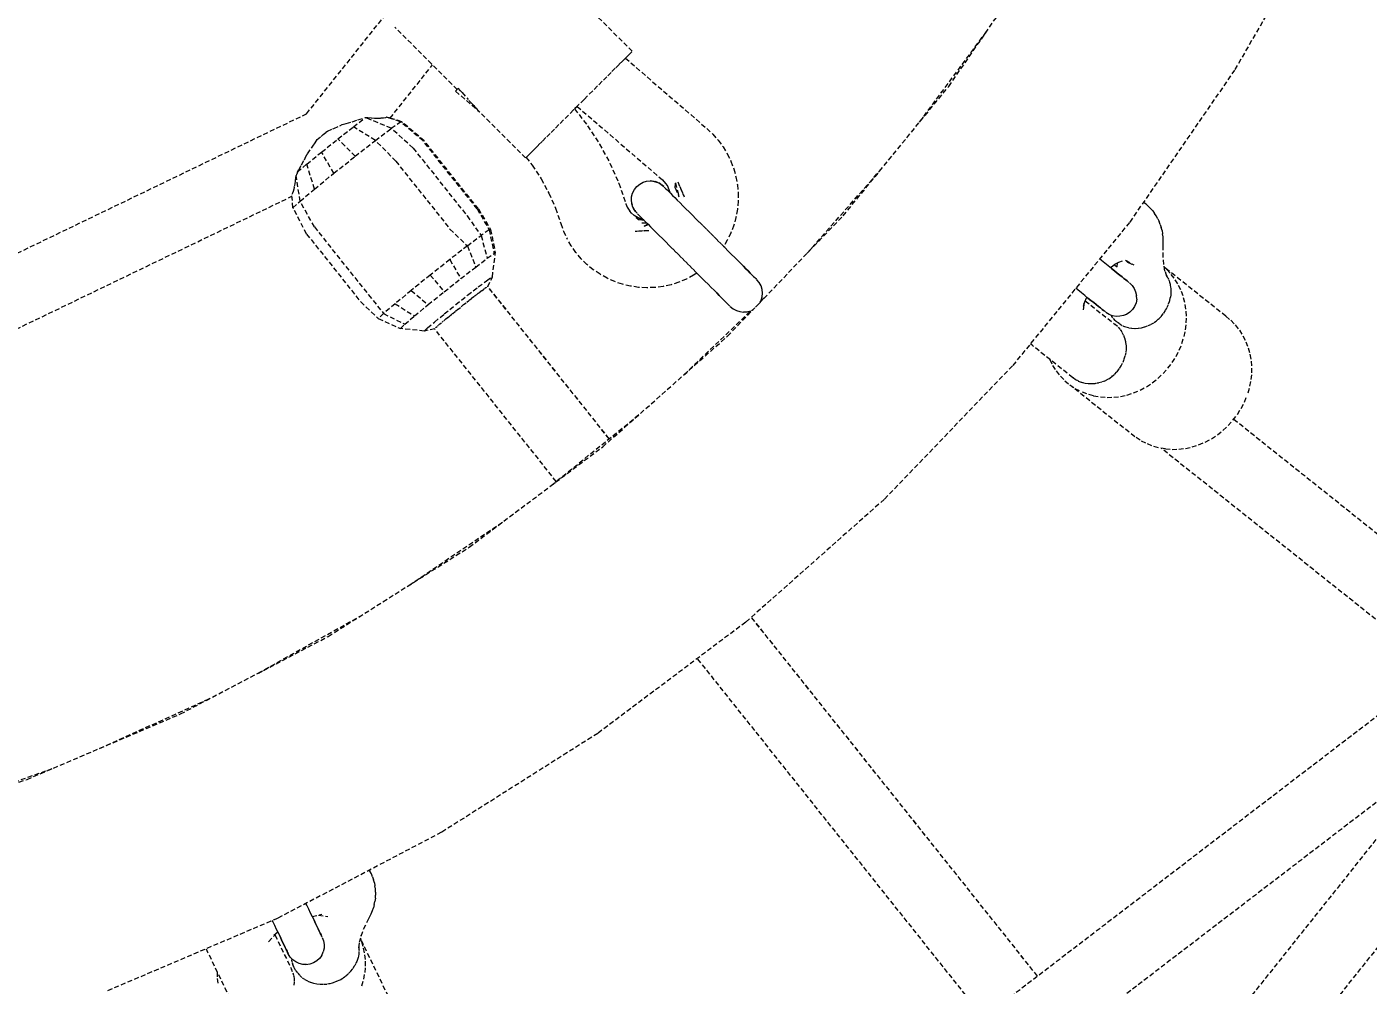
# Model space of a CAD drawing. Header units: millimetres. Extents: x -3111 to 2953, y -2449 to 2811.
# Drawn here: x 517.4 to 872.5, y -386.1 to -132.5 of the extents above; entities that cross this region are included whole.
import ezdxf

# ---------------------------------------------------------------- set-up
doc = ezdxf.new("R2010")
doc.units = ezdxf.units.MM
doc.linetypes.add('HIDDEN', pattern=[1.905, 1.27, -0.635])
for name, color, linetype in [('DIKOM_ЗОНА', 90, 'Continuous'), ('DIKOM_ОБЪЕКТ', 7, 'Continuous'), ('DIKOM_РАЗМЕР_ОБЪЕКТА', 7, 'Continuous')]:
    doc.layers.add(name, color=color, linetype=linetype)
doc.styles.add('style1', font='arialbd.ttf', dxfattribs={"width": 0.8})
doc.dimstyles.new('1-50', dxfattribs={"dimtxt": 300, "dimasz": 200, "dimexe": 100, "dimexo": 0, "dimgap": 100, "dimtad": 1, "dimtxsty": 'style1', "dimcen": 200, "dimclrd": 7, "dimclre": 7, "dimclrt": 7, "dimadec": 1, "dimazin": 2, "dimtfac": 1, "dimtmove": 0, "dimatfit": 2, "dimfxl": 0, "dimlwd": 25, "dimlwe": 18, "dimarcsym": 0})

# ---------------------------------------------------------------- blocks, each defined once
blk = doc.blocks.new('*D0')
at = {"layer": 'Defpoints', "color": 0, "transparency": 16777216}
for p in [(1362.98, 623.05), (-717.19, -260.39)]:
    blk.add_point(p, dxfattribs=at)
at = {"layer": 'DIKOM_РАЗМЕР_ОБЪЕКТА', "color": 7, "lineweight": 25, "transparency": 16777216}
for p, q in [((1362.98, 623.05), (2780.32, 1224.99)), ((-533.11, -182.21), (1178.9, 544.87))]:
    blk.add_line(p, q, dxfattribs=at)
at = {"layer": 'DIKOM_РАЗМЕР_ОБЪЕКТА', "color": 7, "transparency": 16777216}
for points in [[(1165.87, 575.55), (1191.93, 514.19), (1362.98, 623.05)], [(-546.14, -151.53), (-520.08, -212.89), (-717.19, -260.39)]]:
    blk.add_solid(points, dxfattribs=at)
at = {"layer": 'DIKOM_РАЗМЕР_ОБЪЕКТА', "color": 7, "transparency": 16777216, "insert": (2050.93, 1228.64), "char_height": 300, "attachment_point": 5, "rotation": 23.0107, "style": 'style1'}
blk.add_mtext('{\\fArial|b0|i0|c204|p34;\\H1.16667x;∅2260}', dxfattribs=at)

msp = doc.modelspace()

# ---------------------------------------------------------------- linework, layer by layer
at = {"layer": 'DIKOM_ЗОНА', "color": 3, "lineweight": 15}
msp.add_circle((322.894, 181.327), 2629.975, dxfattribs=at)
at = {"layer": 'DIKOM_ОБЪЕКТ', "color": 7, "linetype": 'HIDDEN', "lineweight": 15}
for p, q in [((861.698, -101.459), (837.196, -143.897)), ((677.685, -138.952), (643.037, -104.304)), ((761.477, -148.246), (786.574, -111.886)), ((591.476, -155.464), (621.602, -117.688)), ((631.323, -149.044), (614.809, -132.531)), ((753.75, -157.709), (771.65, -133.507)), ((674.268, -142.37), (675.079, -141.558)), ((675.079, -141.558), (675.802, -140.835)), ((675.802, -140.835), (676.426, -140.212)), ((675.879, -140.759), (676.426, -140.212)), ((675.879, -140.759), (697.435, -159.365)), ((676.426, -140.212), (676.935, -139.701)), ((676.426, -140.212), (676.935, -139.701)), ((676.935, -139.701), (677.316, -139.321)), ((676.935, -139.701), (677.316, -139.321)), ((677.316, -139.321), (677.562, -139.075)), ((677.316, -139.321), (677.562, -139.075)), ((613.571, -156.628), (624.811, -142.533)), ((670.042, -146.595), (671.196, -145.441)), ((671.196, -145.441), (672.304, -144.333)), ((672.304, -144.333), (673.337, -143.3)), ((673.337, -143.3), (674.268, -142.37)), ((837.196, -143.897), (809.358, -184.227)), ((630.921, -149.509), (631.252, -149.127)), ((631.091, -149.312), (631.271, -149.104)), ((631.271, -149.104), (631.513, -148.824)), ((631.271, -149.104), (631.456, -148.89)), ((632.238, -149.419), (631.597, -148.727)), ((666.323, -150.314), (667.617, -149.02)), ((667.617, -149.02), (668.856, -147.781)), ((668.856, -147.781), (670.042, -146.595)), ((733.535, -182.469), (761.477, -148.246)), ((630.921, -149.509), (637.254, -154.976)), ((630.975, -149.447), (631.166, -149.225)), ((630.975, -149.447), (631.165, -149.227)), ((632.412, -149.608), (632.239, -149.419)), ((632.645, -149.871), (632.414, -149.609)), ((632.645, -149.871), (633.879, -151.269)), ((633.88, -151.269), (634.272, -151.717)), ((635.317, -152.859), (634.368, -151.844)), ((664.974, -151.663), (663.571, -153.066)), ((664.974, -151.663), (666.323, -150.314)), ((430.761, -232.861), (591.476, -155.464)), ((635.755, -153.329), (635.318, -152.86)), ((635.755, -153.329), (635.928, -153.515)), ((635.928, -153.515), (636.357, -154.014)), ((636.358, -154.015), (636.65, -154.365)), ((649.458, -167.18), (636.639, -154.361)), ((660.82, -155.818), (659.526, -157.111)), ((662.168, -154.469), (660.82, -155.818)), ((663.571, -153.066), (662.168, -154.469)), ((663.116, -153.521), (662.435, -154.202)), ((662.435, -154.202), (665.869, -158.646)), ((663.116, -153.521), (685.674, -172.991)), ((596.998, -160.037), (598.44, -159.44)), ((598.441, -159.439), (598.666, -159.338)), ((598.666, -159.338), (600.176, -158.659)), ((599.767, -162.136), (603.859, -158.936)), ((600.226, -158.636), (600.915, -158.304)), ((600.915, -158.304), (601.919, -158.047)), ((601.968, -158.035), (603.477, -157.606)), ((603.533, -157.59), (605.011, -157.129)), ((603.859, -158.936), (607.085, -156.487)), ((609.678, -162.531), (603.859, -158.936)), ((605.07, -157.11), (606.51, -156.622)), ((606.885, -156.486), (607.16, -156.434)), ((613.894, -159.33), (607.085, -156.487)), ((607.16, -156.434), (607.655, -156.494)), ((607.695, -156.498), (608.572, -156.575)), ((608.606, -156.578), (609.443, -156.62)), ((609.494, -156.621), (610.281, -156.626)), ((609.678, -162.531), (613.894, -159.33)), ((610.296, -156.626), (611.032, -156.597)), ((611.08, -156.594), (611.764, -156.532)), ((611.797, -156.528), (612.42, -156.434)), ((612.42, -156.434), (612.653, -156.381)), ((616.338, -157.596), (612.653, -156.381)), ((612.861, -156.443), (612.658, -156.382)), ((613.162, -156.53), (612.88, -156.448)), ((613.381, -156.59), (613.176, -156.534)), ((616.636, -157.594), (613.594, -156.6)), ((613.894, -159.33), (616.338, -157.596)), ((619.654, -164.554), (613.894, -159.33)), ((616.338, -157.596), (616.636, -157.594)), ((622.299, -162.678), (616.338, -157.596)), ((622.622, -162.676), (616.636, -157.594)), ((657.101, -159.536), (655.946, -160.691)), ((658.287, -158.35), (657.101, -159.536)), ((659.526, -157.111), (658.287, -158.35)), ((665.869, -158.646), (669.024, -163.49)), ((697.435, -159.365), (699.01, -160.854)), ((593.152, -164.017), (593.739, -163.175)), ((593.739, -163.175), (594.296, -162.322)), ((594.296, -162.322), (595.174, -161.545)), ((595.279, -161.452), (595.826, -160.945)), ((595.433, -165.598), (599.767, -162.136)), ((595.826, -160.945), (596.54, -160.401)), ((596.557, -160.387), (596.998, -160.037)), ((604.329, -166.713), (599.767, -162.136)), ((604.329, -166.713), (609.678, -162.531)), ((615.09, -168.02), (609.678, -162.531)), ((636.635, -180.654), (622.299, -162.678)), ((636.957, -180.652), (622.622, -162.676)), ((653.806, -162.832), (652.875, -163.762)), ((654.839, -161.799), (653.806, -162.832)), ((655.946, -160.691), (654.839, -161.799)), ((699.01, -160.854), (700.445, -162.479)), ((700.445, -162.479), (701.727, -164.227)), ((591.076, -167.238), (591.559, -166.297)), ((591.516, -168.796), (595.433, -165.598)), ((591.581, -166.253), (591.681, -166.046)), ((591.681, -166.046), (592.702, -164.663)), ((592.731, -164.622), (593.152, -164.017)), ((598.664, -171.238), (595.433, -165.598)), ((598.664, -171.238), (604.329, -166.713)), ((619.654, -164.554), (633.99, -182.531)), ((649.826, -166.811), (649.581, -167.057)), ((650.207, -166.43), (649.826, -166.811)), ((650.717, -165.92), (650.207, -166.43)), ((651.341, -165.296), (650.717, -165.92)), ((652.063, -164.574), (651.341, -165.296)), ((652.875, -163.762), (652.063, -164.574)), ((669.024, -163.49), (671.78, -168.572)), ((701.727, -164.227), (702.846, -166.083)), ((702.846, -166.083), (703.793, -168.033)), ((589.023, -170.898), (591.516, -168.796)), ((589.023, -170.897), (589.359, -170.342)), ((589.391, -170.286), (590.114, -169.03)), ((590.143, -168.978), (590.849, -167.681)), ((590.874, -167.632), (591.076, -167.238)), ((593.544, -175.419), (591.516, -168.796)), ((615.09, -168.02), (629.426, -185.996)), ((649.613, -167.024), (651.192, -169.068)), ((651.192, -169.068), (653.558, -172.7)), ((671.78, -168.572), (674.118, -173.86)), ((703.793, -168.033), (704.56, -170.06)), ((704.56, -170.06), (705.141, -172.147)), ((724.02, -192.375), (743.756, -169.951)), ((588.408, -174.035), (588.535, -173.285)), ((588.542, -173.238), (588.646, -172.431)), ((588.649, -172.398), (588.703, -171.837)), ((588.83, -171.497), (588.703, -171.837)), ((589.749, -178.617), (588.703, -171.837)), ((589.023, -170.898), (588.848, -171.443)), ((593.544, -175.419), (598.664, -171.238)), ((653.558, -172.7), (655.624, -176.51)), ((674.118, -173.86), (676.015, -179.285)), ((679.682, -174.082), (680.548, -173.619)), ((680.548, -173.619), (681.487, -173.335)), ((681.487, -173.335), (682.464, -173.239)), ((683.484, -173.38), (682.464, -173.239)), ((682.464, -173.239), (683.754, -173.409)), ((683.484, -173.38), (684.073, -173.559)), ((684.421, -173.664), (683.754, -173.409)), ((683.754, -173.409), (684.421, -173.664)), ((684.421, -173.664), (684.956, -173.95)), ((684.421, -173.664), (684.73, -173.784)), ((685.284, -174.125), (684.73, -173.784)), ((684.73, -173.784), (685.284, -174.125)), ((685.674, -172.991), (686.111, -173.434)), ((685.704, -172.955), (686.908, -174.372)), ((686.52, -173.916), (686.91, -174.466)), ((689.072, -175.119), (689.141, -173.754)), ((689.141, -173.754), (690.051, -177.451)), ((689.733, -173.45), (690.265, -174.726)), ((689.733, -173.45), (691.448, -177.437)), ((705.141, -172.147), (705.532, -174.279)), ((440.76, -248.024), (587.587, -177.316)), ((587.687, -176.533), (587.542, -176.813)), ((587.856, -180.347), (587.542, -176.817)), ((587.883, -176.045), (587.687, -176.533)), ((588.075, -175.452), (587.893, -176.02)), ((588.197, -174.985), (588.084, -175.422)), ((588.197, -174.985), (588.249, -174.786)), ((588.257, -174.752), (588.404, -174.059)), ((589.749, -178.617), (593.544, -175.419)), ((655.624, -176.51), (657.377, -180.474)), ((677.467, -178.501), (677.522, -177.457)), ((677.522, -177.457), (677.792, -176.447)), ((677.792, -176.447), (678.267, -175.516)), ((678.267, -175.516), (678.925, -174.703)), ((678.925, -174.703), (679.682, -174.082)), ((685.284, -174.125), (685.746, -174.505)), ((685.284, -174.125), (685.607, -174.353)), ((686.039, -174.747), (685.607, -174.353)), ((685.607, -174.353), (686.039, -174.747)), ((686.343, -175.05), (686.153, -174.861)), ((686.153, -174.861), (686.343, -175.05)), ((686.606, -175.314), (686.343, -175.05)), ((686.343, -175.05), (686.606, -175.314)), ((686.606, -175.314), (686.942, -175.65)), ((686.606, -175.314), (686.942, -175.65)), ((686.908, -174.372), (687.624, -176.087)), ((686.91, -174.466), (687.159, -174.973)), ((687.349, -176.057), (686.942, -175.65)), ((686.942, -175.65), (687.349, -176.057)), ((687.626, -176.334), (687.349, -176.057)), ((687.349, -176.057), (687.823, -176.531)), ((687.405, -175.562), (687.616, -176.255)), ((687.823, -176.531), (688.363, -177.071)), ((688.363, -177.071), (688.965, -177.672)), ((689.072, -175.119), (690.051, -177.451)), ((690.265, -174.726), (691.448, -177.437)), ((705.532, -174.279), (705.728, -176.437)), ((705.728, -176.437), (705.729, -178.604)), ((587.856, -180.347), (589.749, -178.617)), ((591.471, -187.304), (587.856, -180.347)), ((593.52, -185.431), (589.749, -178.617)), ((636.635, -180.654), (639.799, -186.21)), ((636.957, -180.652), (640.185, -186.117)), ((657.377, -180.474), (658.799, -184.541)), ((676.015, -179.285), (676.37, -180.181)), ((676.31, -180.166), (677.367, -181.695)), ((676.37, -180.181), (676.675, -180.694)), ((677.631, -179.533), (677.467, -178.501)), ((677.599, -179.249), (677.506, -178.274)), ((677.599, -179.249), (677.631, -179.533)), ((677.88, -180.187), (677.605, -179.269)), ((677.88, -180.187), (677.631, -179.533)), ((677.88, -180.187), (678.005, -180.509)), ((678.005, -180.509), (677.88, -180.187)), ((678.339, -181.051), (677.934, -180.289)), ((678.339, -181.051), (678.005, -180.509)), ((678.339, -181.051), (678.575, -181.386)), ((678.575, -181.386), (678.339, -181.051)), ((688.965, -177.672), (689.624, -178.331)), ((689.624, -178.331), (690.337, -179.045)), ((690.337, -179.045), (691.1, -179.807)), ((691.1, -179.807), (691.907, -180.615)), ((691.907, -180.615), (692.755, -181.462)), ((705.535, -180.761), (705.147, -182.893)), ((705.729, -178.604), (705.535, -180.761)), ((813.727, -179.403), (813.067, -178.937)), ((814.379, -179.987), (813.727, -179.403)), ((814.379, -179.987), (814.934, -180.538)), ((815.498, -181.175), (814.934, -180.538)), ((633.99, -182.531), (637.667, -187.712)), ((658.799, -184.541), (659.525, -186.583)), ((677.484, -181.749), (677.034, -181.213)), ((678.216, -182.379), (677.411, -181.662)), ((679.688, -183.216), (678.06, -182.32)), ((678.639, -182.639), (678.216, -182.379)), ((678.958, -181.808), (678.482, -181.226)), ((678.958, -181.808), (678.575, -181.386)), ((680.739, -183.589), (678.77, -182.958)), ((678.77, -182.958), (679.556, -183.579)), ((679.933, -183.25), (679.023, -182.85)), ((679.262, -182.112), (679.072, -181.922)), ((679.072, -181.922), (679.262, -182.112)), ((679.526, -182.376), (679.262, -182.112)), ((679.262, -182.112), (679.526, -182.376)), ((679.862, -182.712), (679.526, -182.376)), ((679.526, -182.376), (679.862, -182.712)), ((680.818, -183.667), (679.556, -183.579)), ((680.886, -183.735), (679.556, -183.579)), ((680.532, -183.382), (679.688, -183.216)), ((681.468, -184.318), (679.825, -184.464)), ((681.617, -184.466), (679.825, -184.464)), ((680.269, -183.119), (679.862, -182.712)), ((679.862, -182.712), (680.269, -183.119)), ((680.329, -183.342), (679.933, -183.25)), ((680.532, -183.382), (680.269, -183.119)), ((680.269, -183.119), (680.744, -183.594)), ((680.744, -183.594), (681.284, -184.134)), ((681.284, -184.134), (681.886, -184.736)), ((692.755, -181.462), (693.637, -182.344)), ((693.637, -182.344), (694.548, -183.255)), ((694.548, -183.255), (695.483, -184.19)), ((695.483, -184.19), (696.435, -185.143)), ((705.147, -182.893), (704.568, -184.983)), ((711.186, -205.736), (733.535, -182.469)), ((809.358, -184.227), (778.366, -222.185)), ((815.498, -181.175), (815.959, -181.829)), ((816.441, -182.521), (815.959, -181.829)), ((816.838, -183.265), (816.441, -182.521)), ((816.838, -183.265), (817.197, -184.001)), ((817.498, -184.775), (817.197, -184.001)), ((591.471, -187.304), (605.807, -205.28)), ((593.52, -185.431), (607.855, -203.408)), ((629.426, -185.996), (634.045, -190.443)), ((634.045, -190.443), (637.667, -187.712)), ((639.799, -186.21), (637.667, -187.712)), ((637.667, -187.712), (639.302, -193.723)), ((639.799, -186.21), (640.185, -186.117)), ((639.799, -186.21), (641.106, -192.453)), ((640.185, -186.117), (641.432, -192.375)), ((659.525, -186.583), (660.432, -188.551)), ((680.707, -186.435), (678.442, -186.645)), ((682.088, -186.49), (678.442, -186.645)), ((682.088, -186.49), (680.707, -186.435)), ((681.844, -184.693), (680.854, -185.186)), ((680.854, -185.186), (681.97, -184.819)), ((681.886, -184.736), (682.546, -185.396)), ((682.546, -185.396), (683.26, -186.109)), ((683.26, -186.109), (684.023, -186.873)), ((684.023, -186.873), (684.831, -187.681)), ((684.831, -187.681), (685.679, -188.529)), ((696.435, -185.143), (697.4, -186.107)), ((697.4, -186.107), (698.37, -187.078)), ((698.37, -187.078), (699.341, -188.049)), ((699.341, -188.049), (700.305, -189.013)), ((703.802, -187.013), (702.855, -188.966)), ((704.568, -184.983), (703.802, -187.013)), ((817.498, -184.775), (817.759, -185.591)), ((817.961, -186.378), (817.759, -185.591)), ((817.961, -186.378), (818.125, -187.263)), ((818.226, -188.046), (818.125, -187.263)), ((818.296, -188.987), (818.226, -188.046)), ((634.045, -190.443), (629.37, -194.073)), ((634.045, -190.443), (636.239, -196.033)), ((661.513, -190.429), (660.432, -188.551)), ((662.759, -192.203), (661.513, -190.429)), ((686.562, -189.411), (685.679, -188.529)), ((686.562, -189.411), (687.474, -190.324)), ((687.474, -190.324), (688.409, -191.259)), ((688.409, -191.259), (689.363, -192.212)), ((700.305, -189.013), (701.258, -189.966)), ((702.193, -190.901), (701.258, -189.966)), ((702.855, -188.966), (701.88, -190.587)), ((702.193, -190.901), (701.88, -190.587)), ((702.193, -190.901), (703.104, -191.811)), ((703.104, -191.811), (702.193, -190.901)), ((818.228, -193.455), (818.276, -190.732)), ((818.276, -190.732), (818.296, -189.749)), ((818.296, -189.749), (818.296, -188.987)), ((629.37, -194.073), (624.206, -198.166)), ((629.37, -194.073), (632.285, -199.104)), ((636.239, -196.033), (639.302, -193.723)), ((639.302, -193.723), (641.106, -192.453)), ((640.651, -198.693), (641.432, -192.375)), ((641.106, -192.453), (641.432, -192.375)), ((664.16, -193.857), (662.759, -192.203)), ((665.704, -195.378), (664.16, -193.857)), ((689.363, -192.212), (690.328, -193.178)), ((690.328, -193.178), (691.3, -194.149)), ((691.3, -194.149), (692.271, -195.12)), ((692.271, -195.12), (693.236, -196.086)), ((703.986, -192.694), (703.104, -191.811)), ((703.104, -191.811), (703.986, -192.694)), ((704.833, -193.541), (703.986, -192.694)), ((703.986, -192.694), (704.833, -193.541)), ((705.641, -194.348), (704.833, -193.541)), ((704.833, -193.541), (705.641, -194.348)), ((706.404, -195.111), (705.641, -194.348)), ((705.641, -194.348), (706.404, -195.111)), ((707.117, -195.825), (706.404, -195.111)), ((706.404, -195.111), (707.117, -195.825)), ((801.914, -194.284), (801.45, -193.913)), ((802.852, -195.031), (801.914, -194.284)), ((803.745, -195.743), (802.852, -195.031)), ((804.92, -195.71), (805.482, -195.322)), ((805.482, -195.322), (806.037, -194.976)), ((805.858, -195.087), (806.531, -194.739)), ((806.053, -195.977), (806.203, -194.919)), ((806.478, -194.767), (806.776, -194.684)), ((806.531, -194.739), (807.464, -194.401)), ((808.816, -194.747), (808.311, -194.246)), ((808.311, -194.246), (810.499, -195.474)), ((808.816, -194.747), (810.499, -195.474)), ((818.407, -195.409), (818.234, -193.123)), ((818.748, -197.091), (818.39, -195.197)), ((624.206, -198.166), (619.176, -202.225)), ((624.206, -198.166), (627.918, -202.564)), ((632.285, -199.104), (636.239, -196.033)), ((639.125, -199.659), (640.417, -198.749)), ((639.46, -201.203), (640.651, -198.693)), ((640.417, -198.749), (640.651, -198.693)), ((667.38, -196.753), (665.704, -195.378)), ((669.172, -197.971), (667.38, -196.753)), ((671.067, -199.023), (669.172, -197.971)), ((693.933, -198.213), (692.018, -199.227)), ((693.236, -196.086), (694.189, -197.039)), ((694.799, -197.649), (693.933, -198.213)), ((694.189, -197.039), (695.124, -197.974)), ((695.124, -197.974), (694.799, -197.649)), ((696.037, -198.887), (695.124, -197.974)), ((695.124, -197.974), (696.037, -198.887)), ((696.919, -199.769), (696.037, -198.887)), ((696.037, -198.887), (696.919, -199.769)), ((707.776, -196.484), (707.117, -195.825)), ((707.117, -195.825), (707.776, -196.484)), ((708.378, -197.085), (707.776, -196.484)), ((707.776, -196.484), (708.378, -197.085)), ((708.917, -197.625), (708.378, -197.085)), ((708.378, -197.085), (708.917, -197.625)), ((709.392, -198.099), (708.917, -197.625)), ((708.917, -197.625), (709.392, -198.099)), ((709.798, -198.506), (709.392, -198.099)), ((709.392, -198.099), (709.798, -198.506)), ((709.798, -198.506), (710.135, -198.842)), ((709.798, -198.506), (710.135, -198.842)), ((710.398, -199.106), (710.135, -198.842)), ((710.135, -198.842), (710.398, -199.106)), ((804.588, -196.415), (803.745, -195.743)), ((804.297, -196.183), (804.588, -196.415)), ((804.353, -196.138), (804.92, -195.71)), ((804.588, -196.415), (805.376, -197.044)), ((805.376, -197.044), (804.588, -196.415)), ((805.29, -195.454), (806.053, -195.977)), ((805.376, -197.044), (806.105, -197.625)), ((806.105, -197.625), (805.376, -197.044)), ((806.105, -197.625), (806.77, -198.156)), ((806.77, -198.156), (806.105, -197.625)), ((806.77, -198.156), (807.367, -198.631)), ((807.367, -198.631), (806.77, -198.156)), ((807.367, -198.631), (807.891, -199.05)), ((807.891, -199.05), (807.367, -198.631)), ((834.88, -209.075), (818.552, -196.054)), ((818.93, -196.396), (818.558, -196.088)), ((819.244, -198.511), (818.701, -196.842)), ((820.122, -197.629), (818.93, -196.396)), ((819.526, -198.947), (819.121, -198.134)), ((821.205, -199.008), (820.122, -197.629)), ((619.176, -202.225), (614.887, -205.764)), ((619.176, -202.225), (623.664, -205.998)), ((627.918, -202.564), (632.285, -199.104)), ((634.098, -203.513), (636.93, -201.313)), ((636.93, -201.313), (639.125, -199.659)), ((637.459, -202.533), (637.889, -202.235)), ((637.932, -202.207), (638.281, -201.99)), ((638.345, -201.924), (638.559, -201.724)), ((638.632, -201.658), (638.891, -201.47)), ((638.919, -201.452), (639.145, -201.34)), ((671.567, -241.489), (639.399, -201.158)), ((671.58, -241.479), (639.434, -201.169)), ((673.049, -199.899), (671.067, -199.023)), ((675.102, -200.593), (673.049, -199.899)), ((677.21, -201.099), (675.102, -200.593)), ((679.354, -201.413), (677.21, -201.099)), ((681.519, -201.532), (679.354, -201.413)), ((683.685, -201.455), (681.519, -201.532)), ((685.836, -201.183), (683.685, -201.455)), ((687.952, -200.719), (685.836, -201.183)), ((690.019, -200.065), (687.952, -200.719)), ((692.018, -199.227), (690.019, -200.065)), ((697.767, -200.617), (696.919, -199.769)), ((696.919, -199.769), (697.767, -200.617)), ((698.575, -201.425), (697.767, -200.617)), ((697.767, -200.617), (698.575, -201.425)), ((699.339, -202.189), (698.575, -201.425)), ((698.575, -201.425), (699.339, -202.189)), ((700.053, -202.902), (699.339, -202.189)), ((699.339, -202.189), (700.053, -202.902)), ((710.398, -199.106), (710.588, -199.295)), ((710.398, -199.106), (710.588, -199.295)), ((711.323, -200.165), (710.702, -199.409)), ((711.323, -200.165), (710.702, -199.409)), ((711.785, -201.027), (711.323, -200.165)), ((711.785, -201.027), (711.323, -200.165)), ((712.068, -201.965), (711.785, -201.027)), ((712.068, -201.965), (711.785, -201.027)), ((712.164, -202.939), (712.068, -201.965)), ((712.164, -202.939), (712.068, -201.965)), ((795.685, -202.106), (795.125, -201.66)), ((796.622, -202.853), (795.685, -202.106)), ((807.891, -199.05), (808.341, -199.408)), ((808.341, -199.408), (807.891, -199.05)), ((808.341, -199.408), (808.713, -199.705)), ((808.713, -199.705), (808.341, -199.408)), ((808.713, -199.705), (809.004, -199.938)), ((809.004, -199.938), (808.713, -199.705)), ((809.004, -199.938), (809.214, -200.104)), ((809.214, -200.104), (809.004, -199.938)), ((809.34, -200.205), (810.042, -200.886)), ((809.34, -200.205), (810.042, -200.886)), ((810.042, -200.886), (810.597, -201.692)), ((810.042, -200.886), (810.597, -201.692)), ((810.597, -201.692), (810.984, -202.591)), ((810.597, -201.692), (810.984, -202.591)), ((819.526, -198.945), (819.637, -199.213)), ((819.685, -199.327), (819.851, -199.729)), ((819.852, -199.73), (819.938, -200.022)), ((819.938, -200.022), (820.093, -200.551)), ((820.093, -200.55), (820.145, -200.837)), ((820.146, -200.837), (820.249, -201.401)), ((820.249, -201.402), (820.271, -201.677)), ((820.271, -201.677), (820.295, -201.982)), ((820.295, -201.982), (820.318, -202.274)), ((820.318, -202.274), (820.314, -202.474)), ((822.154, -200.495), (821.205, -199.008)), ((822.942, -202.053), (822.154, -200.495)), ((823.552, -203.665), (822.942, -202.053)), ((605.807, -205.28), (610.448, -209.683)), ((607.855, -203.408), (611.856, -208.353)), ((614.887, -205.764), (611.856, -208.353)), ((614.887, -205.764), (620.037, -208.99)), ((623.664, -205.998), (627.918, -202.564)), ((627.921, -208.453), (630.969, -205.993)), ((630.969, -205.993), (634.098, -203.513)), ((632.347, -206.56), (633.011, -205.995)), ((633.01, -205.995), (633.69, -205.48)), ((633.913, -205.323), (634.423, -204.932)), ((634.538, -204.849), (635.091, -204.367)), ((635.155, -204.312), (635.737, -203.86)), ((635.801, -203.813), (636.113, -203.601)), ((636.113, -203.601), (636.359, -203.415)), ((636.419, -203.372), (636.65, -203.22)), ((636.65, -203.219), (636.912, -202.977)), ((636.962, -202.934), (637.411, -202.567)), ((700.713, -203.562), (700.053, -202.902)), ((700.053, -202.902), (700.713, -203.562)), ((701.314, -204.164), (700.713, -203.562)), ((700.713, -203.562), (701.314, -204.164)), ((701.855, -204.704), (701.314, -204.164)), ((701.855, -204.704), (701.314, -204.164)), ((702.329, -205.179), (701.855, -204.704)), ((702.329, -205.179), (701.855, -204.704)), ((702.736, -205.586), (702.329, -205.179)), ((702.329, -205.179), (702.736, -205.586)), ((703.073, -205.922), (702.736, -205.586)), ((702.736, -205.586), (703.073, -205.922)), ((703.337, -206.186), (703.073, -205.922)), ((703.073, -205.922), (703.337, -206.186)), ((710.909, -206.052), (711.186, -205.736)), ((711.595, -205.311), (711.733, -205.064)), ((711.733, -205.064), (712.987, -203.861)), ((711.733, -205.063), (711.877, -204.779)), ((711.781, -204.852), (712.066, -203.914)), ((711.877, -204.779), (712.066, -203.914)), ((712.066, -203.914), (712.164, -202.939)), ((712.066, -203.914), (712.164, -202.939)), ((797.516, -203.566), (796.622, -202.853)), ((797.168, -206.415), (797.656, -204.922)), ((797.304, -205.866), (797.525, -205.245)), ((798.36, -204.239), (797.516, -203.566)), ((797.525, -205.245), (797.784, -204.608)), ((797.646, -204.951), (805.581, -211.278)), ((797.784, -204.608), (798.062, -204.002)), ((798.062, -204.002), (798.36, -204.239)), ((798.36, -204.239), (799.149, -204.869)), ((799.149, -204.869), (798.36, -204.239)), ((799.149, -204.869), (799.878, -205.45)), ((799.878, -205.45), (799.149, -204.869)), ((799.878, -205.45), (800.544, -205.981)), ((800.544, -205.981), (799.878, -205.45)), ((800.544, -205.981), (801.141, -206.457)), ((801.141, -206.457), (800.544, -205.981)), ((811.075, -205.535), (810.712, -206.447)), ((810.984, -202.591), (811.188, -203.549)), ((810.984, -202.591), (811.188, -203.549)), ((811.252, -204.57), (811.075, -205.535)), ((811.252, -204.57), (811.188, -203.549)), ((811.252, -204.57), (811.188, -203.549)), ((819.363, -206.652), (819.657, -205.961)), ((819.723, -205.805), (819.941, -205.119)), ((819.941, -205.119), (820, -204.935)), ((820, -204.935), (820.147, -204.262)), ((820.147, -204.262), (820.193, -204.051)), ((820.271, -203.397), (820.193, -204.05)), ((820.299, -203.161), (820.271, -203.397)), ((820.313, -202.533), (820.299, -203.16)), ((824.006, -205.389), (823.552, -203.665)), ((824.303, -207.189), (824.006, -205.389)), ((611.856, -208.353), (610.448, -209.683)), ((611.856, -208.353), (617.473, -211.181)), ((617.473, -211.181), (620.037, -208.99)), ((620.037, -208.99), (623.664, -205.998)), ((625.323, -210.597), (627.921, -208.453)), ((628.241, -209.853), (628.772, -209.421)), ((628.836, -209.374), (629.276, -209.057)), ((629.276, -209.057), (629.42, -208.928)), ((629.486, -208.874), (629.858, -208.577)), ((629.858, -208.577), (630.08, -208.368)), ((630.148, -208.309), (630.774, -207.784)), ((630.848, -207.728), (631.525, -207.223)), ((631.601, -207.165), (632.184, -206.708)), ((691.459, -224.494), (709.06, -207.625)), ((702.93, -214.332), (710.17, -206.794)), ((703.526, -206.376), (703.337, -206.186)), ((703.337, -206.186), (703.526, -206.376)), ((703.64, -206.49), (704.398, -207.109)), ((703.64, -206.49), (704.398, -207.109)), ((704.398, -207.109), (705.262, -207.568)), ((704.398, -207.109), (705.262, -207.568)), ((705.262, -207.568), (706.199, -207.849)), ((705.262, -207.568), (706.199, -207.849)), ((706.199, -207.849), (707.174, -207.942)), ((706.199, -207.849), (707.174, -207.942)), ((707.174, -207.942), (708.196, -207.889)), ((708.196, -207.889), (707.174, -207.942)), ((708.196, -207.889), (709.06, -207.625)), ((709.263, -207.522), (709.739, -207.242)), ((710.308, -206.667), (710.608, -206.386)), ((710.608, -206.386), (710.909, -206.052)), ((797.278, -206.078), (797.032, -207.409)), ((801.141, -206.457), (801.666, -206.876)), ((801.666, -206.876), (801.141, -206.457)), ((801.666, -206.876), (802.116, -207.235)), ((802.116, -207.235), (801.666, -206.876)), ((802.116, -207.235), (802.488, -207.532)), ((802.488, -207.532), (802.116, -207.235)), ((802.488, -207.532), (802.78, -207.764)), ((802.78, -207.764), (802.488, -207.532)), ((802.78, -207.764), (802.989, -207.931)), ((802.989, -207.931), (802.78, -207.764)), ((803.938, -208.562), (803.116, -208.032)), ((803.938, -208.562), (803.116, -208.032)), ((804.848, -208.922), (803.938, -208.562)), ((804.848, -208.922), (803.938, -208.562)), ((804.41, -208.749), (804.692, -209.146)), ((804.926, -209.468), (804.692, -209.146)), ((805.811, -209.097), (804.848, -208.922)), ((805.811, -209.097), (804.848, -208.922)), ((806.79, -209.079), (805.811, -209.097)), ((806.79, -209.079), (805.811, -209.097)), ((807.747, -208.871), (806.79, -209.079)), ((807.747, -208.871), (806.79, -209.079)), ((808.647, -208.48), (807.747, -208.871)), ((808.573, -208.59), (807.747, -208.871)), ((809.445, -208.014), (808.573, -208.59)), ((810.179, -207.27), (809.445, -208.014)), ((810.712, -206.447), (810.179, -207.27)), ((817.196, -209.637), (817.791, -209.015)), ((817.837, -208.967), (818.357, -208.315)), ((818.416, -208.241), (818.862, -207.565)), ((818.927, -207.467), (819.125, -207.096)), ((819.125, -207.096), (819.296, -206.778)), ((824.437, -209.018), (824.303, -207.189)), ((824.4, -210.828), (824.437, -209.018)), ((834.88, -209.075), (836.165, -210.141)), ((610.448, -209.683), (616.283, -212.305)), ((616.283, -212.305), (617.473, -211.181)), ((622.633, -212.971), (616.283, -212.305)), ((622.633, -212.971), (623.486, -212.166)), ((625.425, -212.37), (622.633, -212.971)), ((623.486, -212.166), (625.323, -210.597)), ((657.577, -252.785), (625.358, -212.384)), ((625.583, -212.124), (625.772, -211.96)), ((625.799, -211.941), (626.028, -211.79)), ((626.091, -211.721), (626.303, -211.518)), ((626.409, -211.407), (626.751, -211.095)), ((626.751, -211.095), (627.169, -210.776)), ((627.365, -210.642), (627.664, -210.37)), ((627.818, -210.244), (628.186, -209.901)), ((805.476, -210.085), (805.06, -209.618)), ((805.589, -210.194), (805.237, -209.756)), ((806.176, -211.814), (805.581, -211.278)), ((805.843, -210.421), (805.588, -210.193)), ((806.089, -210.641), (805.843, -210.421)), ((806.599, -210.996), (806.199, -210.712)), ((806.345, -211.99), (806.802, -212.513)), ((806.599, -210.996), (806.767, -211.115)), ((806.843, -212.567), (807.016, -212.82)), ((806.88, -211.177), (807.427, -211.479)), ((807.016, -212.82), (807.299, -213.233)), ((807.608, -211.563), (808.241, -211.826)), ((808.378, -211.868), (809.064, -212.067)), ((809.179, -212.087), (809.895, -212.213)), ((810.004, -212.22), (810.746, -212.271)), ((810.846, -212.267), (811.606, -212.239)), ((811.694, -212.227), (812.468, -212.118)), ((812.542, -212.1), (813.322, -211.909)), ((813.38, -211.889), (814.161, -211.615)), ((814.291, -211.554), (814.974, -211.238)), ((815.116, -211.154), (815.754, -210.781)), ((815.887, -210.686), (816.194, -210.465)), ((816.194, -210.465), (816.484, -210.255)), ((816.499, -210.245), (816.983, -209.823)), ((816.983, -209.823), (817.164, -209.665)), ((823.79, -214.46), (824.184, -212.627)), ((824.184, -212.627), (824.4, -210.828)), ((836.165, -210.141), (837.357, -211.374)), ((837.357, -211.374), (838.441, -212.752)), ((838.441, -212.752), (839.39, -214.239)), ((669.86, -243.629), (702.93, -214.332)), ((783.756, -216.896), (783.138, -216.34)), ((807.334, -213.29), (807.69, -213.968)), ((807.742, -214.069), (808.036, -214.834)), ((808.079, -214.96), (808.132, -215.164)), ((808.132, -215.164), (808.287, -215.761)), ((808.3, -215.826), (808.421, -216.654)), ((822.526, -218.043), (823.232, -216.281)), ((823.232, -216.281), (823.79, -214.46)), ((839.39, -214.239), (840.178, -215.797)), ((840.178, -215.797), (840.787, -217.41)), ((794.358, -225.351), (783.756, -216.896)), ((807.983, -220.378), (808.221, -219.54)), ((808.386, -218.622), (808.236, -219.472)), ((808.437, -217.959), (808.4, -218.486)), ((808.428, -216.721), (808.458, -217.566)), ((808.46, -217.633), (808.437, -217.959)), ((820.681, -221.289), (821.685, -219.7)), ((821.685, -219.7), (822.526, -218.043)), ((840.787, -217.41), (841.242, -219.134)), ((841.242, -219.134), (841.539, -220.934)), ((778.366, -222.185), (744.42, -257.527)), ((788.22, -220.504), (789.008, -222.062)), ((789.008, -222.062), (789.957, -223.549)), ((789.957, -223.549), (791.04, -224.928)), ((806.047, -223.748), (806.637, -223.009)), ((806.695, -222.918), (807.176, -222.175)), ((807.176, -222.175), (807.52, -221.509)), ((807.639, -221.261), (807.962, -220.445)), ((818.231, -224.26), (819.519, -222.822)), ((819.519, -222.822), (820.681, -221.289)), ((841.539, -220.934), (841.672, -222.762)), ((841.672, -222.762), (841.636, -224.573)), ((791.04, -224.928), (792.232, -226.161)), ((792.232, -226.161), (793.518, -227.226)), ((810.753, -240.971), (793.518, -227.226)), ((793.518, -227.226), (794.918, -228.154)), ((795.066, -225.85), (794.414, -225.391)), ((795.459, -226.065), (795.126, -225.886)), ((795.832, -226.266), (795.543, -226.11)), ((796.642, -226.589), (795.892, -226.293)), ((797.016, -226.693), (796.768, -226.627)), ((797.552, -226.835), (797.115, -226.719)), ((798.427, -226.962), (797.616, -226.845)), ((798.742, -226.974), (798.492, -226.967)), ((799.319, -226.992), (798.869, -226.978)), ((800.218, -226.924), (799.384, -226.991)), ((800.652, -226.848), (800.347, -226.906)), ((801.178, -226.747), (800.826, -226.815)), ((802.059, -226.482), (801.242, -226.731)), ((802.706, -226.214), (802.122, -226.46)), ((802.706, -226.214), (802.918, -226.125)), ((803.04, -226.064), (803.804, -225.646)), ((803.862, -225.609), (804.585, -225.112)), ((804.64, -225.069), (804.887, -224.861)), ((804.887, -224.861), (805.26, -224.547)), ((805.371, -224.448), (806.029, -223.77)), ((813.821, -227.725), (815.397, -226.707)), ((815.397, -226.707), (816.85, -225.565)), ((816.85, -225.565), (818.231, -224.26)), ((841.419, -226.372), (841.025, -228.205)), ((841.636, -224.573), (841.419, -226.372)), ((794.918, -228.154), (796.434, -228.947)), ((798.065, -229.604), (796.434, -228.947)), ((799.813, -230.126), (798.065, -229.604)), ((799.813, -230.126), (801.631, -230.418)), ((801.631, -230.418), (803.425, -230.543)), ((803.425, -230.543), (805.196, -230.5)), ((805.196, -230.5), (806.945, -230.291)), ((806.945, -230.291), (808.673, -229.913)), ((808.673, -229.913), (810.414, -229.35)), ((810.414, -229.35), (812.145, -228.613)), ((812.145, -228.613), (813.821, -227.725)), ((839.761, -231.788), (840.468, -230.026)), ((841.025, -228.205), (840.468, -230.026)), ((837.917, -235.034), (838.92, -233.444)), ((838.92, -233.444), (839.761, -231.788)), ((656.255, -253.852), (679.567, -235.03)), ((835.466, -238.005), (836.755, -236.567)), ((836.755, -236.567), (837.917, -235.034)), ((836.957, -236.3), (905.243, -290.756)), ((812.153, -241.899), (810.753, -240.971)), ((829.38, -242.358), (831.056, -241.47)), ((831.056, -241.47), (832.633, -240.451)), ((832.633, -240.451), (834.085, -239.31)), ((834.085, -239.31), (835.466, -238.005)), ((634.54, -270.17), (669.86, -243.629)), ((813.669, -242.692), (812.153, -241.899)), ((815.301, -243.349), (813.669, -242.692)), ((817.048, -243.871), (815.301, -243.349)), ((818.866, -244.163), (817.048, -243.871)), ((893.865, -304.705), (817.716, -243.978)), ((818.866, -244.163), (820.66, -244.288)), ((820.66, -244.288), (822.432, -244.245)), ((822.432, -244.245), (824.18, -244.036)), ((824.18, -244.036), (825.908, -243.658)), ((825.908, -243.658), (827.649, -243.095)), ((827.649, -243.095), (829.38, -242.358)), ((744.42, -257.527), (707.74, -290.023)), ((618.608, -280.245), (643.716, -263.276)), ((597.199, -293.783), (634.54, -270.17)), ((578.696, -303.494), (605.68, -288.42)), ((707.74, -290.023), (668.564, -319.462)), ((784.978, -383.68), (709.227, -288.706)), ((784.98, -383.678), (709.235, -288.698)), ((558.079, -314.315), (597.199, -293.783)), ((770.686, -394.621), (694.942, -299.64)), ((649.278, -487.568), (882.751, -308.826)), ((536.665, -323.438), (565.719, -310.305)), ((517.434, -331.632), (558.079, -314.315)), ((668.564, -319.462), (627.147, -345.652)), ((657.392, -504.026), (895.823, -321.489)), ((820.44, -415.59), (894.986, -322.129)), ((492.518, -339.95), (524.102, -328.791)), ((912.1, -329.572), (832.42, -429.552)), ((475.527, -345.623), (517.434, -331.632)), ((627.147, -345.652), (583.756, -368.426)), ((608.059, -355.67), (608.212, -355.938)), ((608.605, -356.644), (608.212, -355.938)), ((608.939, -357.453), (608.605, -356.644)), ((608.939, -357.453), (609.201, -358.19)), ((609.432, -359.009), (609.201, -358.19)), ((609.432, -359.009), (609.564, -359.798)), ((609.697, -360.631), (609.564, -359.798)), ((609.732, -361.473), (609.697, -360.631)), ((609.732, -361.473), (609.736, -362.293)), ((591.505, -364.925), (591.288, -364.473)), ((592.025, -366.005), (591.505, -364.925)), ((608.908, -366.383), (609.156, -365.634)), ((609.394, -364.766), (609.156, -365.634)), ((609.394, -364.766), (609.552, -363.969)), ((609.672, -363.12), (609.552, -363.969)), ((609.672, -363.12), (609.736, -362.293)), ((583.756, -368.426), (538.673, -387.634)), ((582.499, -369.27), (582.375, -369.014)), ((583.019, -370.35), (582.499, -369.27)), ((592.521, -367.034), (592.025, -366.005)), ((592.989, -368.006), (592.521, -367.034)), ((592.961, -367.949), (595.468, -367.339)), ((592.989, -368.006), (593.427, -368.915)), ((593.427, -368.915), (592.989, -368.006)), ((593.427, -368.915), (593.831, -369.755)), ((593.831, -369.755), (593.427, -368.915)), ((594.579, -367.555), (597.094, -367.905)), ((606.563, -371.258), (607.788, -368.825)), ((607.788, -368.825), (608.233, -367.948)), ((608.233, -367.948), (608.563, -367.261)), ((608.563, -367.261), (608.908, -366.383)), ((581.412, -374.632), (583.747, -372.068)), ((582.794, -372.897), (583.305, -372.435)), ((583.514, -371.38), (583.019, -370.35)), ((583.085, -372.795), (587.436, -381.828)), ((583.305, -372.435), (583.818, -372.01)), ((583.983, -372.353), (583.514, -371.38)), ((583.818, -372.01), (583.983, -372.353)), ((583.983, -372.353), (584.421, -373.262)), ((584.421, -373.262), (583.983, -372.353)), ((593.831, -369.755), (594.2, -370.521)), ((594.2, -370.521), (593.831, -369.755)), ((594.2, -370.521), (594.531, -371.209)), ((594.531, -371.209), (594.2, -370.521)), ((594.531, -371.209), (594.822, -371.813)), ((594.822, -371.813), (594.531, -371.209)), ((594.822, -371.813), (595.072, -372.331)), ((595.072, -372.331), (594.822, -371.813)), ((595.072, -372.331), (595.278, -372.76)), ((595.278, -372.76), (595.072, -372.331)), ((595.278, -372.76), (595.44, -373.095)), ((595.44, -373.095), (595.278, -372.76)), ((605.454, -374.759), (605.954, -372.897)), ((605.876, -373.095), (606.713, -370.96)), ((584.421, -373.262), (584.826, -374.103)), ((584.826, -374.103), (584.421, -373.262)), ((584.826, -374.103), (585.195, -374.87)), ((585.195, -374.87), (584.826, -374.103)), ((585.195, -374.87), (585.526, -375.558)), ((585.526, -375.558), (585.195, -374.87)), ((585.526, -375.558), (585.818, -376.163)), ((585.818, -376.163), (585.526, -375.558)), ((585.818, -376.163), (586.068, -376.681)), ((586.068, -376.681), (585.818, -376.163)), ((595.44, -373.095), (595.556, -373.337)), ((595.556, -373.337), (595.44, -373.095)), ((595.626, -373.483), (595.963, -374.4)), ((595.626, -373.483), (595.963, -374.4)), ((596.072, -376.345), (595.84, -377.297)), ((596.072, -376.345), (595.84, -377.297)), ((595.963, -374.4), (596.114, -375.367)), ((595.963, -374.4), (596.114, -375.367)), ((596.114, -375.367), (596.072, -376.345)), ((596.114, -375.367), (596.072, -376.345)), ((605.285, -376.253), (605.519, -374.517)), ((605.351, -376.773), (605.338, -375.858)), ((605.919, -374.212), (605.718, -373.773)), ((614.788, -392.555), (605.728, -373.74)), ((606.459, -375.84), (605.919, -374.212)), ((606.837, -377.552), (606.459, -375.84)), ((565.334, -377.42), (565, -376.603)), ((571.218, -389.638), (565.334, -377.42)), ((586.068, -376.681), (586.274, -377.11)), ((586.274, -377.11), (586.068, -376.681)), ((586.274, -377.11), (586.436, -377.446)), ((586.436, -377.446), (586.274, -377.11)), ((586.436, -377.446), (586.552, -377.688)), ((586.552, -377.688), (586.436, -377.446)), ((587.133, -378.668), (586.622, -377.833)), ((587.133, -378.668), (586.622, -377.833)), ((587.796, -379.387), (587.133, -378.668)), ((587.796, -379.387), (587.133, -378.668)), ((587.478, -379.042), (587.559, -379.521)), ((587.63, -379.913), (587.559, -379.521)), ((588.589, -379.962), (587.796, -379.387)), ((588.589, -379.962), (587.796, -379.387)), ((589.478, -380.371), (588.589, -379.962)), ((589.478, -380.371), (588.589, -379.962)), ((594.154, -379.702), (593.317, -380.211)), ((594.877, -379.038), (594.154, -379.702)), ((595.455, -378.245), (594.877, -379.038)), ((595.455, -378.245), (595.84, -377.297)), ((595.455, -378.245), (595.84, -377.297)), ((604.726, -379.837), (604.62, -380.11)), ((604.837, -379.551), (604.726, -379.837)), ((604.936, -379.294), (604.837, -379.551)), ((605.088, -378.741), (604.936, -379.294)), ((605.165, -378.459), (605.088, -378.741)), ((605.254, -377.915), (605.165, -378.458)), ((605.304, -377.614), (605.254, -377.915)), ((605.328, -377.18), (605.304, -377.613)), ((605.351, -376.766), (605.334, -377.056)), ((607.046, -379.303), (606.837, -377.552)), ((607.08, -381.049), (607.046, -379.303)), ((567.791, -382.607), (567.825, -384.353)), ((587.738, -382.567), (587.437, -381.831)), ((587.86, -380.709), (587.686, -380.106)), ((587.913, -380.853), (587.787, -380.307)), ((587.815, -382.801), (588, -383.471)), ((588.043, -381.17), (587.913, -380.856)), ((588.013, -383.537), (588.059, -383.84)), ((588.17, -381.475), (588.043, -381.17)), ((588.476, -382.015), (588.238, -381.586)), ((588.476, -382.015), (588.575, -382.194)), ((588.649, -382.3), (589.011, -382.809)), ((589.139, -382.965), (589.594, -383.475)), ((590.431, -380.599), (589.478, -380.371)), ((590.431, -380.599), (589.478, -380.371)), ((589.7, -383.573), (590.231, -384.05)), ((591.297, -380.704), (590.431, -380.599)), ((591.411, -380.637), (590.431, -380.599)), ((592.333, -380.564), (591.297, -380.704)), ((593.317, -380.211), (592.333, -380.564)), ((601.86, -383.64), (602.425, -383.144)), ((602.552, -383.033), (603.046, -382.509)), ((603.046, -382.51), (603.179, -382.369)), ((603.179, -382.369), (603.603, -381.826)), ((603.603, -381.826), (603.736, -381.656)), ((604.091, -381.101), (603.736, -381.656)), ((604.218, -380.901), (604.09, -381.101)), ((604.503, -380.34), (604.218, -380.901)), ((604.62, -380.11), (604.529, -380.288)), ((606.591, -384.516), (606.93, -382.766)), ((606.93, -382.766), (607.08, -381.049)), ((567.825, -384.353), (568.034, -386.105)), ((588.059, -383.84), (588.135, -384.335)), ((588.171, -385.28), (588.105, -386.096)), ((588.142, -384.402), (588.168, -385.166)), ((590.326, -384.118), (590.917, -384.542)), ((591.012, -384.597), (591.658, -384.963)), ((591.75, -385.003), (592.447, -385.308)), ((592.532, -385.335), (593.276, -385.573)), ((593.35, -385.589), (594.136, -385.755)), ((594.197, -385.762), (595.019, -385.854)), ((595.163, -385.856), (595.916, -385.867)), ((596.08, -385.854), (596.817, -385.795)), ((596.974, -385.767), (597.35, -385.7)), ((597.35, -385.7), (597.702, -385.637)), ((597.72, -385.634), (598.339, -385.464)), ((598.339, -385.464), (598.572, -385.4)), ((598.612, -385.389), (599.418, -385.087)), ((599.48, -385.064), (600.232, -384.702)), ((600.317, -384.661), (601.012, -384.245)), ((601.113, -384.185), (601.454, -383.937)), ((601.454, -383.937), (601.744, -383.725)), ((606.078, -386.267), (606.591, -384.516))]:
    msp.add_line(p, q, dxfattribs=at)

# ---------------------------------------------------------------- dimensions: what is measured, and where the dimension line sits
at = {"layer": 'DIKOM_РАЗМЕР_ОБЪЕКТА'}
dim = msp.add_diameter_dim_2p(p1=(-717.193, -260.394), p2=(1362.983, 623.048), text='{\\fArial|b0|i0|c204|p34;\\H1.16667x;<>}', dimstyle='1-50', dxfattribs=at)
dim.commit()
dim.dimension.update_dxf_attribs({"geometry": '*D0', "text_midpoint": (2163.697, 963.108), "dimtype": 163})

doc.saveas('drawing.dxf')
